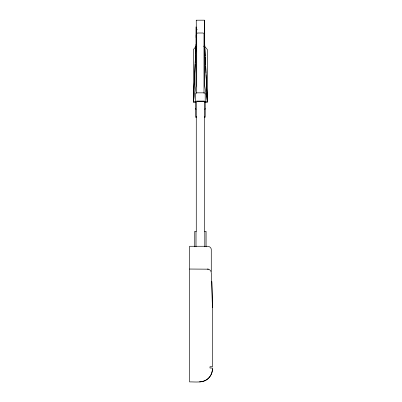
<?xml version="1.0" encoding="UTF-8"?>
<svg xmlns="http://www.w3.org/2000/svg" width="402" height="402" viewBox="0 0 402 402"><rect width="100%" height="100%" fill="white"/><g stroke="black" fill="none" stroke-linecap="round" stroke-linejoin="round"><path stroke-width="0.6" d="M196.01 44.326L193.407 101.415L195.824 101.415M195.186 63.943L193.407 101.415L196.01 86.023L196.01 26.839M195.241 62.692L195.568 55.823M195.658 53.948L195.98 47.079M211.663 281.385A39.285 0.673 89.8 0 1 212.452 307.711L212.452 366.735L209.98 366.735L209.98 368.036L212.452 368.036C212.623 371.729 211.271 375.463 208.643 378.086C203.729 383.297 195.88 381.784 189.548 381.9L189.548 246.27L207.377 246.27A3.914 3.266 0 0 1 211.276 249.541L211.281 271.42M204.523 47.14L204.316 20.18L196.402 20.206M196.01 46.456L193.407 49.496L193.407 102.515L195.824 102.515M196.246 20.16L196.402 47.29L196.176 47.104M196.99 29.703L197.287 29.673M204.894 101.415L207.311 101.415L204.708 44.326M204.894 102.515L207.311 102.515L207.311 49.496L204.708 46.456M189.548 269.044L208.387 269.174M204.543 32.577L204.477 20.16M196.337 27.658L196.302 39.451M204.824 48.954L205.151 55.823M205.211 57.074L205.568 64.566M205.623 65.817L205.98 73.31M206.04 74.561L207.311 101.415L204.708 86.023L204.708 26.839M212.452 307.711L211.281 272.948A3.904 3.904 0 0 0 207.377 269.044M206.075 246.838L206.075 231.306L204.814 231.306L204.814 246.838M204.578 34.823L204.578 37.682M204.558 231.607L204.558 102.59A1.301 1.005 0 0 0 203.256 101.58L197.573 101.58A1.301 1.005 0 0 0 196.271 102.59L196.271 231.607M204.005 93.304L204.005 33.889A1.146 0.884 0 0 0 202.859 33.004L197.859 33.004A1.146 0.884 0 0 0 196.714 33.889L196.714 93.304M196.141 34.823L196.141 37.682M196.01 246.838L196.01 231.306L194.754 231.306L194.754 246.838M204.005 45.959A1.146 0.884 0 0 1 203.668 46.587M196.804 46.3A1.146 0.884 0 0 1 196.714 45.959M204.558 116.304A1.301 1.005 0 0 1 204.382 116.806M196.372 116.691A1.301 1.005 0 0 1 196.271 116.304M205.206 108.565A1.301 1.005 0 0 1 204.824 109.279M196.005 109.279A1.301 1.005 0 0 1 195.623 108.565M196.427 117.736A1.301 1.005 0 0 1 195.623 116.806L195.623 93.842A1.301 1.005 0 0 1 196.925 92.837L203.904 92.837A1.301 1.005 0 0 1 205.206 93.842L205.206 116.806A1.301 1.005 0 0 1 204.402 117.736M205.206 102.083A1.301 1.005 0 0 0 203.904 101.078L196.925 101.078A1.301 1.005 0 0 0 195.623 102.083M212.452 368.885A13.015 13.015 0 0 1 199.437 381.9"/></g></svg>
